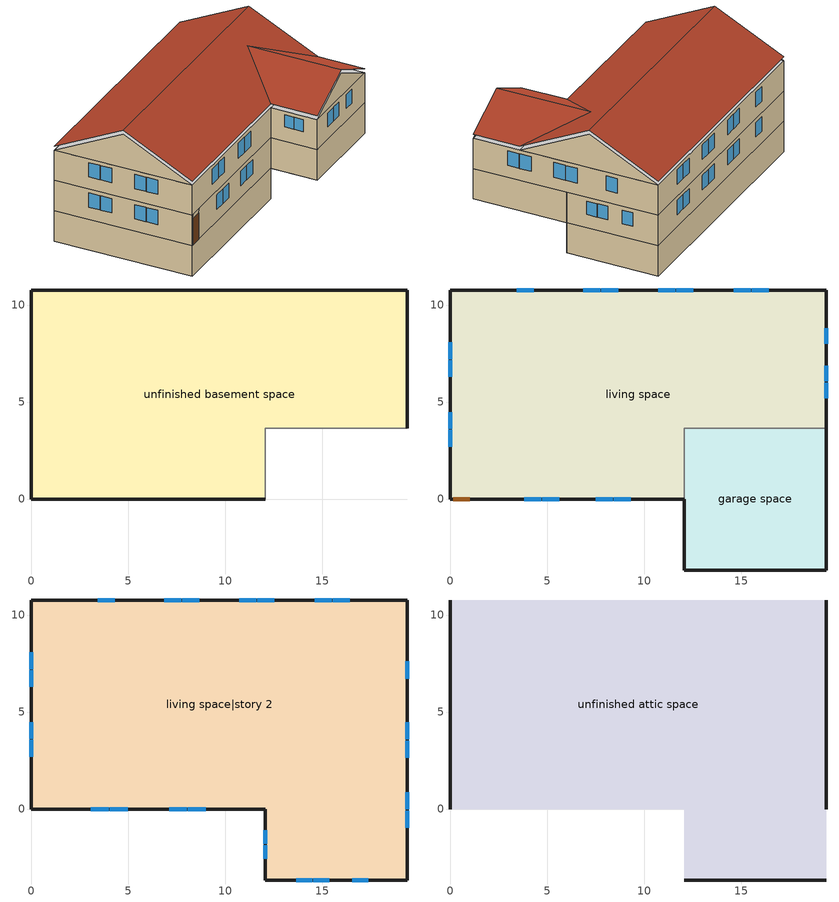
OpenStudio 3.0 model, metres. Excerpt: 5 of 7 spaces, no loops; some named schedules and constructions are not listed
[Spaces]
unfinished basement space
 floor foundation (FloorFndGrndUnfinB): 0,0 0,10.78 19.4,10.78 19.4,3.66 12.08,3.66 12.08,0 z-2.44
 wall foundation (WallFndGrndUnfinB): 19.4,3.66 19.4,10.78 0,10.78 0,0 12.08,0 z-2.44:0
 wall adiabatic (WallIntUnfinUninsUnfin): 12.08,0 12.08,3.66 19.4,3.66 z-2.44:0
garage space
 floor foundation (FloorFndGrndUnfinSlab): 12.08,-3.66 12.08,3.66 19.4,3.66 19.4,-3.66 z0
 wall outside (WallExtUninsUnfin): 12.08,0 12.08,-3.66 19.4,-3.66 19.4,3.66 z0:2.44
 wall to living space (WallIntFinInsUnfin Reversed): 19.4,3.66 12.08,3.66 12.08,0 z0:2.44
living space
 floor to unfinished basement space (FloorUnfinBInsFin Reversed): 0,0 0,10.78 19.4,10.78 19.4,3.66 12.08,3.66 12.08,0 z0
 wall outside (WallExtInsFin): 19.4,3.66 19.4,10.78 0,10.78 0,0 0.13,0 1.05,0 12.08,0 z0:2.44
 window (WindowConstruction): 3.82,0 4.7,0 / 4.76,0 5.63,0 / 7.5,0 8.37,0 / 8.43,0 9.31,0 / 16.42,10.78 15.55,10.78 / 15.49,10.78 14.62,10.78 / 12.54,10.78 11.67,10.78 / 11.61,10.78 10.74,10.78 / 8.66,10.78 7.79,10.78 / 7.73,10.78 6.86,10.78 / 4.32,10.78 3.44,10.78 z0.97:2.13; 0,8.07 0,7.21 / 0,7.15 0,6.29 / 0,4.48 0,3.62 / 0,3.56 0,2.7 z0.99:2.13; 19.4,5.19 19.4,6 / 19.4,6.06 19.4,6.87 / 19.4,8 19.4,8.81 z1.06:2.13
 door (Door): 0.15,0 1.02,0 z0:2.13
living space|story 2
 floor to garage space (FloorFinInsUnfin): 19.4,3.66 19.4,-3.66 12.08,-3.66 12.08,3.66 z2.44
 floor to living space (FloorFinUninsFin): 19.4,10.78 19.4,3.66 12.08,3.66 12.08,0 0,0 0,10.78 z2.44
 wall outside (WallExtInsFin): 0,10.78 0,0 12.08,0 12.08,-3.66 19.4,-3.66 19.4,10.78 0,10.78 z2.44:4.88
 window (WindowConstruction): 13.67,-3.66 14.49,-3.66 / 14.55,-3.66 15.37,-3.66 / 16.55,-3.66 17.37,-3.66 z3.48:4.57; 3.08,0 4,0 / 4.06,0 4.97,0 / 7.11,0 8.02,0 / 8.09,0 9,0 z3.36:4.57; 16.42,10.78 15.55,10.78 / 15.49,10.78 14.62,10.78 / 12.54,10.78 11.67,10.78 / 11.61,10.78 10.74,10.78 / 8.66,10.78 7.79,10.78 / 7.73,10.78 6.86,10.78 / 4.32,10.78 3.44,10.78 z3.41:4.57; 0,8.07 0,7.21 / 0,7.15 0,6.29 / 0,4.48 0,3.62 / 0,3.56 0,2.7 z3.43:4.57; 12.08,-1.09 12.08,-1.8 / 12.08,-1.86 12.08,-2.57 z3.63:4.57; 19.4,-0.97 19.4,-0.08 / 19.4,-0.02 19.4,0.87 / 19.4,2.64 19.4,3.53 / 19.4,3.59 19.4,4.48 / 19.4,6.72 19.4,7.61 z3.39:4.57
unfinished attic space
 floor to living space|story 2 (FloorFinInsUnfinAttic): 19.4,10.78 19.4,0 0,0 0,10.78 z4.88; 12.08,-3.66 12.08,0 19.4,0 19.4,-3.66 z4.88
 wall outside (WallExtUninsUnfin): 0,5.39,7.57 0,10.78,4.88 0,0,4.88; 19.4,5.39,7.57 19.4,0,4.88 19.4,10.78,4.88; 12.08,-3.66,4.88 19.4,-3.66,4.88 15.74,-3.66,6.71
 roof outside (RoofUnfinInsExt): 0,5.39,7.88 19.4,5.39,7.88 19.4,10.78,5.18 0,10.78,5.18; 12.08,0,5.18 12.08,-3.66,5.18 15.74,-3.66,7.01 15.74,3.66,7.01; 19.4,0,5.18 15.74,3.66,7.01 15.74,-3.66,7.01 19.4,-3.66,5.18; 0,5.39,7.88 0,0,5.18 12.08,0,5.18 15.74,3.66,7.01 19.4,0,5.18 19.4,5.39,7.88
[Schedule:Rule] Apply Sunday=Yes; Apply Monday=Yes; Apply Tuesday=Yes; Apply Wednesday=Yes; Apply Thursday=Yes; Apply Friday=Yes; Apply Saturday=Yes
Name | Schedule Ruleset | Rule Order | Day Schedule | Date Specification Type | Start Month | Start Day | End Month | End Day | Specific Month 1 | Specific Day 1 | Specific Month 2 | Specific Day 2 | Specific Month 3 | Specific Day 3 | Specific Month 4 | Specific Day 4 | Specific Month 5 | Specific Day 5 | Specific Month 6 | Specific Day 6 | Specific Month 7 | Specific Day 7 | Specific Month 8 | Specific Day 8 | Specific Month 9 | Specific Day 9 | Specific Month 10 | Specific Day 10 | Specific Month 11 | Specific Day 11 | Specific Month 12 | Specific Day 12 | Specific Month 13 | Specific Day 13 | Specific Month 14 | Specific Day 14 | Specific Month 15 | Specific Day 15 | Specific Month 16 | Specific Day 16 | Specific Month 17 | Specific Day 17 | Specific Month 18 | Specific Day 18 | Specific Month 19 | Specific Day 19 | Specific Month 20 | Specific Day 20 | Specific Month 21 | Specific Day 21 | Specific Month 22 | Specific Day 22 | Specific Month 23 | Specific Day 23 | Specific Month 24 | Specific Day 24 | Specific Month 25 | Specific Day 25 | Specific Month 26 | Specific Day 26 | Specific Month 27 | Specific Day 27 | Specific Month 28 | Specific Day 28 | Specific Month 29 | Specific Day 29 | Specific Month 30 | Specific Day 30 | Specific Month 31 | Specific Day 31 | Specific Month 32 | Specific Day 32 | Specific Month 33 | Specific Day 33 | Specific Month 34 | Specific Day 34 | Specific Month 35 | Specific Day 35 | Specific Month 36 | Specific Day 36 | Specific Month 37 | Specific Day 37 | Specific Month 38 | Specific Day 38 | Specific Month 39 | Specific Day 39 | Specific Month 40 | Specific Day 40 | Specific Month 41 | Specific Day 41 | Specific Month 42 | Specific Day 42 | Specific Month 43 | Specific Day 43 | Specific Month 44 | Specific Day 44 | Specific Month 45 | Specific Day 45 | Specific Month 46 | Specific Day 46 | Specific Month 47 | Specific Day 47 | Specific Month 48 | Specific Day 48 | Specific Month 49 | Specific Day 49 | Specific Month 50 | Specific Day 50 | Specific Month 51 | Specific Day 51 | Specific Month 52 | Specific Day 52 | Specific Month 53 | Specific Day 53
res ceil fan benchmark|living space|story 2 schedule allday rule2 | res ceil fan benchmark|living space|story 2 schedule | 10 | res ceil fan benchmark|living space|story 2 schedule allday2 | DateRange | 2 | 1 | 2 | 28
res ceil fan benchmark|living space|story 2 schedule allday rule3 | res ceil fan benchmark|living space|story 2 schedule | 9 | res ceil fan benchmark|living space|story 2 schedule allday3 | DateRange | 3 | 1 | 3 | 31
res ceil fan benchmark|living space|story 2 schedule allday rule4 | res ceil fan benchmark|living space|story 2 schedule | 8 | res ceil fan benchmark|living space|story 2 schedule allday4 | DateRange | 4 | 1 | 4 | 30
res ceil fan benchmark|living space|story 2 schedule allday rule5 | res ceil fan benchmark|living space|story 2 schedule | 7 | res ceil fan benchmark|living space|story 2 schedule allday5 | DateRange | 5 | 1 | 5 | 31
res ceil fan benchmark|living space|story 2 schedule allday rule6 | res ceil fan benchmark|living space|story 2 schedule | 6 | res ceil fan benchmark|living space|story 2 schedule allday6 | DateRange | 6 | 1 | 6 | 30
res ceil fan benchmark|living space|story 2 schedule allday rule7 | res ceil fan benchmark|living space|story 2 schedule | 5 | res ceil fan benchmark|living space|story 2 schedule allday7 | DateRange | 7 | 1 | 7 | 31
res ceil fan benchmark|living space|story 2 schedule allday rule8 | res ceil fan benchmark|living space|story 2 schedule | 4 | res ceil fan benchmark|living space|story 2 schedule allday8 | DateRange | 8 | 1 | 8 | 31
res ceil fan benchmark|living space|story 2 schedule allday rule9 | res ceil fan benchmark|living space|story 2 schedule | 3 | res ceil fan benchmark|living space|story 2 schedule allday9 | DateRange | 9 | 1 | 9 | 30
res ceil fan benchmark|living space|story 2 schedule allday rule10 | res ceil fan benchmark|living space|story 2 schedule | 2 | res ceil fan benchmark|living space|story 2 schedule allday10 | DateRange | 10 | 1 | 10 | 31
res ceil fan benchmark|living space|story 2 schedule allday rule11 | res ceil fan benchmark|living space|story 2 schedule | 1 | res ceil fan benchmark|living space|story 2 schedule allday11 | DateRange | 11 | 1 | 11 | 30
res ceil fan benchmark|living space|story 2 schedule allday rule12 | res ceil fan benchmark|living space|story 2 schedule | 0 | res ceil fan benchmark|living space|story 2 schedule allday12 | DateRange | 12 | 1 | 12 | 31
res refrig schedule allday rule1 | res refrig schedule | 11 | res refrig schedule allday1 | DateRange | 1 | 1 | 1 | 31
res refrig schedule allday rule2 | res refrig schedule | 10 | res refrig schedule allday2 | DateRange | 2 | 1 | 2 | 28
res refrig schedule allday rule3 | res refrig schedule | 9 | res refrig schedule allday3 | DateRange | 3 | 1 | 3 | 31
res refrig schedule allday rule4 | res refrig schedule | 8 | res refrig schedule allday4 | DateRange | 4 | 1 | 4 | 30
res refrig schedule allday rule5 | res refrig schedule | 7 | res refrig schedule allday5 | DateRange | 5 | 1 | 5 | 31
res refrig schedule allday rule6 | res refrig schedule | 6 | res refrig schedule allday6 | DateRange | 6 | 1 | 6 | 30
res refrig schedule allday rule7 | res refrig schedule | 5 | res refrig schedule allday7 | DateRange | 7 | 1 | 7 | 31
res refrig schedule allday rule8 | res refrig schedule | 4 | res refrig schedule allday8 | DateRange | 8 | 1 | 8 | 31
res refrig schedule allday rule9 | res refrig schedule | 3 | res refrig schedule allday9 | DateRange | 9 | 1 | 9 | 30
res refrig schedule allday rule10 | res refrig schedule | 2 | res refrig schedule allday10 | DateRange | 10 | 1 | 10 | 31
res refrig schedule allday rule11 | res refrig schedule | 1 | res refrig schedule allday11 | DateRange | 11 | 1 | 11 | 30
res refrig schedule allday rule12 | res refrig schedule | 0 | res refrig schedule allday12 | DateRange | 12 | 1 | 12 | 31
res cw schedule allday ruleset1 | res cw schedule | 6 | res cw schedule allday1 | SpecificDates |  |  |  |  | 1 | 1 | 1 | 8 | 1 | 15 | 1 | 22 | 1 | 29 | 2 | 5 | 2 | 12 | 2 | 19 | 2 | 26 | 3 | 5 | 3 | 12 | 3 | 19 | 3 | 26 | 4 | 2 | 4 | 9 | 4 | 16 | 4 | 23 | 4 | 30 | 5 | 7 | 5 | 14 | 5 | 21 | 5 | 28 | 6 | 4 | 6 | 11 | 6 | 18 | 6 | 25 | 7 | 2 | 7 | 9 | 7 | 16 | 7 | 23 | 7 | 30 | 8 | 6 | 8 | 13 | 8 | 20 | 8 | 27 | 9 | 3 | 9 | 10 | 9 | 17 | 9 | 24 | 10 | 1 | 10 | 8 | 10 | 15 | 10 | 22 | 10 | 29 | 11 | 5 | 11 | 12 | 11 | 19 | 11 | 26 | 12 | 3 | 12 | 10 | 12 | 17 | 12 | 24 | 12 | 31
res cw schedule allday ruleset2 | res cw schedule | 5 | res cw schedule allday2 | SpecificDates |  |  |  |  | 1 | 2 | 1 | 9 | 1 | 16 | 1 | 23 | 1 | 30 | 2 | 6 | 2 | 13 | 2 | 20 | 2 | 27 | 3 | 6 | 3 | 13 | 3 | 20 | 3 | 27 | 4 | 3 | 4 | 10 | 4 | 17 | 4 | 24 | 5 | 1 | 5 | 8 | 5 | 15 | 5 | 22 | 5 | 29 | 6 | 5 | 6 | 12 | 6 | 19 | 6 | 26 | 7 | 3 | 7 | 10 | 7 | 17 | 7 | 24 | 7 | 31 | 8 | 7 | 8 | 14 | 8 | 21 | 8 | 28 | 9 | 4 | 9 | 11 | 9 | 18 | 9 | 25 | 10 | 2 | 10 | 9 | 10 | 16 | 10 | 23 | 10 | 30 | 11 | 6 | 11 | 13 | 11 | 20 | 11 | 27 | 12 | 4 | 12 | 11 | 12 | 18 | 12 | 25
res cw schedule allday ruleset3 | res cw schedule | 4 | res cw schedule allday3 | SpecificDates |  |  |  |  | 1 | 3 | 1 | 10 | 1 | 17 | 1 | 24 | 1 | 31 | 2 | 7 | 2 | 14 | 2 | 21 | 2 | 28 | 3 | 7 | 3 | 14 | 3 | 21 | 3 | 28 | 4 | 4 | 4 | 11 | 4 | 18 | 4 | 25 | 5 | 2 | 5 | 9 | 5 | 16 | 5 | 23 | 5 | 30 | 6 | 6 | 6 | 13 | 6 | 20 | 6 | 27 | 7 | 4 | 7 | 11 | 7 | 18 | 7 | 25 | 8 | 1 | 8 | 8 | 8 | 15 | 8 | 22 | 8 | 29 | 9 | 5 | 9 | 12 | 9 | 19 | 9 | 26 | 10 | 3 | 10 | 10 | 10 | 17 | 10 | 24 | 10 | 31 | 11 | 7 | 11 | 14 | 11 | 21 | 11 | 28 | 12 | 5 | 12 | 12 | 12 | 19 | 12 | 26
res cw schedule allday ruleset4 | res cw schedule | 3 | res cw schedule allday4 | SpecificDates |  |  |  |  | 1 | 4 | 1 | 11 | 1 | 18 | 1 | 25 | 2 | 1 | 2 | 8 | 2 | 15 | 2 | 22 | 3 | 1 | 3 | 8 | 3 | 15 | 3 | 22 | 3 | 29 | 4 | 5 | 4 | 12 | 4 | 19 | 4 | 26 | 5 | 3 | 5 | 10 | 5 | 17 | 5 | 24 | 5 | 31 | 6 | 7 | 6 | 14 | 6 | 21 | 6 | 28 | 7 | 5 | 7 | 12 | 7 | 19 | 7 | 26 | 8 | 2 | 8 | 9 | 8 | 16 | 8 | 23 | 8 | 30 | 9 | 6 | 9 | 13 | 9 | 20 | 9 | 27 | 10 | 4 | 10 | 11 | 10 | 18 | 10 | 25 | 11 | 1 | 11 | 8 | 11 | 15 | 11 | 22 | 11 | 29 | 12 | 6 | 12 | 13 | 12 | 20 | 12 | 27
res cw schedule allday ruleset5 | res cw schedule | 2 | res cw schedule allday5 | SpecificDates |  |  |  |  | 1 | 5 | 1 | 12 | 1 | 19 | 1 | 26 | 2 | 2 | 2 | 9 | 2 | 16 | 2 | 23 | 3 | 2 | 3 | 9 | 3 | 16 | 3 | 23 | 3 | 30 | 4 | 6 | 4 | 13 | 4 | 20 | 4 | 27 | 5 | 4 | 5 | 11 | 5 | 18 | 5 | 25 | 6 | 1 | 6 | 8 | 6 | 15 | 6 | 22 | 6 | 29 | 7 | 6 | 7 | 13 | 7 | 20 | 7 | 27 | 8 | 3 | 8 | 10 | 8 | 17 | 8 | 24 | 8 | 31 | 9 | 7 | 9 | 14 | 9 | 21 | 9 | 28 | 10 | 5 | 10 | 12 | 10 | 19 | 10 | 26 | 11 | 2 | 11 | 9 | 11 | 16 | 11 | 23 | 11 | 30 | 12 | 7 | 12 | 14 | 12 | 21 | 12 | 28
res cw schedule allday ruleset6 | res cw schedule | 1 | res cw schedule allday6 | SpecificDates |  |  |  |  | 1 | 6 | 1 | 13 | 1 | 20 | 1 | 27 | 2 | 3 | 2 | 10 | 2 | 17 | 2 | 24 | 3 | 3 | 3 | 10 | 3 | 17 | 3 | 24 | 3 | 31 | 4 | 7 | 4 | 14 | 4 | 21 | 4 | 28 | 5 | 5 | 5 | 12 | 5 | 19 | 5 | 26 | 6 | 2 | 6 | 9 | 6 | 16 | 6 | 23 | 6 | 30 | 7 | 7 | 7 | 14 | 7 | 21 | 7 | 28 | 8 | 4 | 8 | 11 | 8 | 18 | 8 | 25 | 9 | 1 | 9 | 8 | 9 | 15 | 9 | 22 | 9 | 29 | 10 | 6 | 10 | 13 | 10 | 20 | 10 | 27 | 11 | 3 | 11 | 10 | 11 | 17 | 11 | 24 | 12 | 1 | 12 | 8 | 12 | 15 | 12 | 22 | 12 | 29
res cw schedule allday ruleset7 | res cw schedule | 0 | res cw schedule allday7 | SpecificDates |  |  |  |  | 1 | 7 | 1 | 14 | 1 | 21 | 1 | 28 | 2 | 4 | 2 | 11 | 2 | 18 | 2 | 25 | 3 | 4 | 3 | 11 | 3 | 18 | 3 | 25 | 4 | 1 | 4 | 8 | 4 | 15 | 4 | 22 | 4 | 29 | 5 | 6 | 5 | 13 | 5 | 20 | 5 | 27 | 6 | 3 | 6 | 10 | 6 | 17 | 6 | 24 | 7 | 1 | 7 | 8 | 7 | 15 | 7 | 22 | 7 | 29 | 8 | 5 | 8 | 12 | 8 | 19 | 8 | 26 | 9 | 2 | 9 | 9 | 9 | 16 | 9 | 23 | 9 | 30 | 10 | 7 | 10 | 14 | 10 | 21 | 10 | 28 | 11 | 4 | 11 | 11 | 11 | 18 | 11 | 25 | 12 | 2 | 12 | 9 | 12 | 16 | 12 | 23 | 12 | 30
res cd electric schedule allday ruleset1 | res cd electric schedule | 6 | res cd electric schedule allday1 | SpecificDates |  |  |  |  | 1 | 1 | 1 | 8 | 1 | 15 | 1 | 22 | 1 | 29 | 2 | 5 | 2 | 12 | 2 | 19 | 2 | 26 | 3 | 5 | 3 | 12 | 3 | 19 | 3 | 26 | 4 | 2 | 4 | 9 | 4 | 16 | 4 | 23 | 4 | 30 | 5 | 7 | 5 | 14 | 5 | 21 | 5 | 28 | 6 | 4 | 6 | 11 | 6 | 18 | 6 | 25 | 7 | 2 | 7 | 9 | 7 | 16 | 7 | 23 | 7 | 30 | 8 | 6 | 8 | 13 | 8 | 20 | 8 | 27 | 9 | 3 | 9 | 10 | 9 | 17 | 9 | 24 | 10 | 1 | 10 | 8 | 10 | 15 | 10 | 22 | 10 | 29 | 11 | 5 | 11 | 12 | 11 | 19 | 11 | 26 | 12 | 3 | 12 | 10 | 12 | 17 | 12 | 24 | 12 | 31
res cd electric schedule allday ruleset2 | res cd electric schedule | 5 | res cd electric schedule allday2 | SpecificDates |  |  |  |  | 1 | 2 | 1 | 9 | 1 | 16 | 1 | 23 | 1 | 30 | 2 | 6 | 2 | 13 | 2 | 20 | 2 | 27 | 3 | 6 | 3 | 13 | 3 | 20 | 3 | 27 | 4 | 3 | 4 | 10 | 4 | 17 | 4 | 24 | 5 | 1 | 5 | 8 | 5 | 15 | 5 | 22 | 5 | 29 | 6 | 5 | 6 | 12 | 6 | 19 | 6 | 26 | 7 | 3 | 7 | 10 | 7 | 17 | 7 | 24 | 7 | 31 | 8 | 7 | 8 | 14 | 8 | 21 | 8 | 28 | 9 | 4 | 9 | 11 | 9 | 18 | 9 | 25 | 10 | 2 | 10 | 9 | 10 | 16 | 10 | 23 | 10 | 30 | 11 | 6 | 11 | 13 | 11 | 20 | 11 | 27 | 12 | 4 | 12 | 11 | 12 | 18 | 12 | 25
res cd electric schedule allday ruleset3 | res cd electric schedule | 4 | res cd electric schedule allday3 | SpecificDates |  |  |  |  | 1 | 3 | 1 | 10 | 1 | 17 | 1 | 24 | 1 | 31 | 2 | 7 | 2 | 14 | 2 | 21 | 2 | 28 | 3 | 7 | 3 | 14 | 3 | 21 | 3 | 28 | 4 | 4 | 4 | 11 | 4 | 18 | 4 | 25 | 5 | 2 | 5 | 9 | 5 | 16 | 5 | 23 | 5 | 30 | 6 | 6 | 6 | 13 | 6 | 20 | 6 | 27 | 7 | 4 | 7 | 11 | 7 | 18 | 7 | 25 | 8 | 1 | 8 | 8 | 8 | 15 | 8 | 22 | 8 | 29 | 9 | 5 | 9 | 12 | 9 | 19 | 9 | 26 | 10 | 3 | 10 | 10 | 10 | 17 | 10 | 24 | 10 | 31 | 11 | 7 | 11 | 14 | 11 | 21 | 11 | 28 | 12 | 5 | 12 | 12 | 12 | 19 | 12 | 26
res cd electric schedule allday ruleset4 | res cd electric schedule | 3 | res cd electric schedule allday4 | SpecificDates |  |  |  |  | 1 | 4 | 1 | 11 | 1 | 18 | 1 | 25 | 2 | 1 | 2 | 8 | 2 | 15 | 2 | 22 | 3 | 1 | 3 | 8 | 3 | 15 | 3 | 22 | 3 | 29 | 4 | 5 | 4 | 12 | 4 | 19 | 4 | 26 | 5 | 3 | 5 | 10 | 5 | 17 | 5 | 24 | 5 | 31 | 6 | 7 | 6 | 14 | 6 | 21 | 6 | 28 | 7 | 5 | 7 | 12 | 7 | 19 | 7 | 26 | 8 | 2 | 8 | 9 | 8 | 16 | 8 | 23 | 8 | 30 | 9 | 6 | 9 | 13 | 9 | 20 | 9 | 27 | 10 | 4 | 10 | 11 | 10 | 18 | 10 | 25 | 11 | 1 | 11 | 8 | 11 | 15 | 11 | 22 | 11 | 29 | 12 | 6 | 12 | 13 | 12 | 20 | 12 | 27
res cd electric schedule allday ruleset5 | res cd electric schedule | 2 | res cd electric schedule allday5 | SpecificDates |  |  |  |  | 1 | 5 | 1 | 12 | 1 | 19 | 1 | 26 | 2 | 2 | 2 | 9 | 2 | 16 | 2 | 23 | 3 | 2 | 3 | 9 | 3 | 16 | 3 | 23 | 3 | 30 | 4 | 6 | 4 | 13 | 4 | 20 | 4 | 27 | 5 | 4 | 5 | 11 | 5 | 18 | 5 | 25 | 6 | 1 | 6 | 8 | 6 | 15 | 6 | 22 | 6 | 29 | 7 | 6 | 7 | 13 | 7 | 20 | 7 | 27 | 8 | 3 | 8 | 10 | 8 | 17 | 8 | 24 | 8 | 31 | 9 | 7 | 9 | 14 | 9 | 21 | 9 | 28 | 10 | 5 | 10 | 12 | 10 | 19 | 10 | 26 | 11 | 2 | 11 | 9 | 11 | 16 | 11 | 23 | 11 | 30 | 12 | 7 | 12 | 14 | 12 | 21 | 12 | 28
res cd electric schedule allday ruleset6 | res cd electric schedule | 1 | res cd electric schedule allday6 | SpecificDates |  |  |  |  | 1 | 6 | 1 | 13 | 1 | 20 | 1 | 27 | 2 | 3 | 2 | 10 | 2 | 17 | 2 | 24 | 3 | 3 | 3 | 10 | 3 | 17 | 3 | 24 | 3 | 31 | 4 | 7 | 4 | 14 | 4 | 21 | 4 | 28 | 5 | 5 | 5 | 12 | 5 | 19 | 5 | 26 | 6 | 2 | 6 | 9 | 6 | 16 | 6 | 23 | 6 | 30 | 7 | 7 | 7 | 14 | 7 | 21 | 7 | 28 | 8 | 4 | 8 | 11 | 8 | 18 | 8 | 25 | 9 | 1 | 9 | 8 | 9 | 15 | 9 | 22 | 9 | 29 | 10 | 6 | 10 | 13 | 10 | 20 | 10 | 27 | 11 | 3 | 11 | 10 | 11 | 17 | 11 | 24 | 12 | 1 | 12 | 8 | 12 | 15 | 12 | 22 | 12 | 29
res cd electric schedule allday ruleset7 | res cd electric schedule | 0 | res cd electric schedule allday7 | SpecificDates |  |  |  |  | 1 | 7 | 1 | 14 | 1 | 21 | 1 | 28 | 2 | 4 | 2 | 11 | 2 | 18 | 2 | 25 | 3 | 4 | 3 | 11 | 3 | 18 | 3 | 25 | 4 | 1 | 4 | 8 | 4 | 15 | 4 | 22 | 4 | 29 | 5 | 6 | 5 | 13 | 5 | 20 | 5 | 27 | 6 | 3 | 6 | 10 | 6 | 17 | 6 | 24 | 7 | 1 | 7 | 8 | 7 | 15 | 7 | 22 | 7 | 29 | 8 | 5 | 8 | 12 | 8 | 19 | 8 | 26 | 9 | 2 | 9 | 9 | 9 | 16 | 9 | 23 | 9 | 30 | 10 | 7 | 10 | 14 | 10 | 21 | 10 | 28 | 11 | 4 | 11 | 11 | 11 | 18 | 11 | 25 | 12 | 2 | 12 | 9 | 12 | 16 | 12 | 23 | 12 | 30
res dw schedule allday ruleset1 | res dw schedule | 6 | res dw schedule allday1 | SpecificDates |  |  |  |  | 1 | 1 | 1 | 8 | 1 | 15 | 1 | 22 | 1 | 29 | 2 | 5 | 2 | 12 | 2 | 19 | 2 | 26 | 3 | 5 | 3 | 12 | 3 | 19 | 3 | 26 | 4 | 2 | 4 | 9 | 4 | 16 | 4 | 23 | 4 | 30 | 5 | 7 | 5 | 14 | 5 | 21 | 5 | 28 | 6 | 4 | 6 | 11 | 6 | 18 | 6 | 25 | 7 | 2 | 7 | 9 | 7 | 16 | 7 | 23 | 7 | 30 | 8 | 6 | 8 | 13 | 8 | 20 | 8 | 27 | 9 | 3 | 9 | 10 | 9 | 17 | 9 | 24 | 10 | 1 | 10 | 8 | 10 | 15 | 10 | 22 | 10 | 29 | 11 | 5 | 11 | 12 | 11 | 19 | 11 | 26 | 12 | 3 | 12 | 10 | 12 | 17 | 12 | 24 | 12 | 31
res dw schedule allday ruleset2 | res dw schedule | 5 | res dw schedule allday2 | SpecificDates |  |  |  |  | 1 | 2 | 1 | 9 | 1 | 16 | 1 | 23 | 1 | 30 | 2 | 6 | 2 | 13 | 2 | 20 | 2 | 27 | 3 | 6 | 3 | 13 | 3 | 20 | 3 | 27 | 4 | 3 | 4 | 10 | 4 | 17 | 4 | 24 | 5 | 1 | 5 | 8 | 5 | 15 | 5 | 22 | 5 | 29 | 6 | 5 | 6 | 12 | 6 | 19 | 6 | 26 | 7 | 3 | 7 | 10 | 7 | 17 | 7 | 24 | 7 | 31 | 8 | 7 | 8 | 14 | 8 | 21 | 8 | 28 | 9 | 4 | 9 | 11 | 9 | 18 | 9 | 25 | 10 | 2 | 10 | 9 | 10 | 16 | 10 | 23 | 10 | 30 | 11 | 6 | 11 | 13 | 11 | 20 | 11 | 27 | 12 | 4 | 12 | 11 | 12 | 18 | 12 | 25
res dw schedule allday ruleset3 | res dw schedule | 4 | res dw schedule allday3 | SpecificDates |  |  |  |  | 1 | 3 | 1 | 10 | 1 | 17 | 1 | 24 | 1 | 31 | 2 | 7 | 2 | 14 | 2 | 21 | 2 | 28 | 3 | 7 | 3 | 14 | 3 | 21 | 3 | 28 | 4 | 4 | 4 | 11 | 4 | 18 | 4 | 25 | 5 | 2 | 5 | 9 | 5 | 16 | 5 | 23 | 5 | 30 | 6 | 6 | 6 | 13 | 6 | 20 | 6 | 27 | 7 | 4 | 7 | 11 | 7 | 18 | 7 | 25 | 8 | 1 | 8 | 8 | 8 | 15 | 8 | 22 | 8 | 29 | 9 | 5 | 9 | 12 | 9 | 19 | 9 | 26 | 10 | 3 | 10 | 10 | 10 | 17 | 10 | 24 | 10 | 31 | 11 | 7 | 11 | 14 | 11 | 21 | 11 | 28 | 12 | 5 | 12 | 12 | 12 | 19 | 12 | 26
res dw schedule allday ruleset4 | res dw schedule | 3 | res dw schedule allday4 | SpecificDates |  |  |  |  | 1 | 4 | 1 | 11 | 1 | 18 | 1 | 25 | 2 | 1 | 2 | 8 | 2 | 15 | 2 | 22 | 3 | 1 | 3 | 8 | 3 | 15 | 3 | 22 | 3 | 29 | 4 | 5 | 4 | 12 | 4 | 19 | 4 | 26 | 5 | 3 | 5 | 10 | 5 | 17 | 5 | 24 | 5 | 31 | 6 | 7 | 6 | 14 | 6 | 21 | 6 | 28 | 7 | 5 | 7 | 12 | 7 | 19 | 7 | 26 | 8 | 2 | 8 | 9 | 8 | 16 | 8 | 23 | 8 | 30 | 9 | 6 | 9 | 13 | 9 | 20 | 9 | 27 | 10 | 4 | 10 | 11 | 10 | 18 | 10 | 25 | 11 | 1 | 11 | 8 | 11 | 15 | 11 | 22 | 11 | 29 | 12 | 6 | 12 | 13 | 12 | 20 | 12 | 27
res dw schedule allday ruleset5 | res dw schedule | 2 | res dw schedule allday5 | SpecificDates |  |  |  |  | 1 | 5 | 1 | 12 | 1 | 19 | 1 | 26 | 2 | 2 | 2 | 9 | 2 | 16 | 2 | 23 | 3 | 2 | 3 | 9 | 3 | 16 | 3 | 23 | 3 | 30 | 4 | 6 | 4 | 13 | 4 | 20 | 4 | 27 | 5 | 4 | 5 | 11 | 5 | 18 | 5 | 25 | 6 | 1 | 6 | 8 | 6 | 15 | 6 | 22 | 6 | 29 | 7 | 6 | 7 | 13 | 7 | 20 | 7 | 27 | 8 | 3 | 8 | 10 | 8 | 17 | 8 | 24 | 8 | 31 | 9 | 7 | 9 | 14 | 9 | 21 | 9 | 28 | 10 | 5 | 10 | 12 | 10 | 19 | 10 | 26 | 11 | 2 | 11 | 9 | 11 | 16 | 11 | 23 | 11 | 30 | 12 | 7 | 12 | 14 | 12 | 21 | 12 | 28
res dw schedule allday ruleset6 | res dw schedule | 1 | res dw schedule allday6 | SpecificDates |  |  |  |  | 1 | 6 | 1 | 13 | 1 | 20 | 1 | 27 | 2 | 3 | 2 | 10 | 2 | 17 | 2 | 24 | 3 | 3 | 3 | 10 | 3 | 17 | 3 | 24 | 3 | 31 | 4 | 7 | 4 | 14 | 4 | 21 | 4 | 28 | 5 | 5 | 5 | 12 | 5 | 19 | 5 | 26 | 6 | 2 | 6 | 9 | 6 | 16 | 6 | 23 | 6 | 30 | 7 | 7 | 7 | 14 | 7 | 21 | 7 | 28 | 8 | 4 | 8 | 11 | 8 | 18 | 8 | 25 | 9 | 1 | 9 | 8 | 9 | 15 | 9 | 22 | 9 | 29 | 10 | 6 | 10 | 13 | 10 | 20 | 10 | 27 | 11 | 3 | 11 | 10 | 11 | 17 | 11 | 24 | 12 | 1 | 12 | 8 | 12 | 15 | 12 | 22 | 12 | 29
res dw schedule allday ruleset7 | res dw schedule | 0 | res dw schedule allday7 | SpecificDates |  |  |  |  | 1 | 7 | 1 | 14 | 1 | 21 | 1 | 28 | 2 | 4 | 2 | 11 | 2 | 18 | 2 | 25 | 3 | 4 | 3 | 11 | 3 | 18 | 3 | 25 | 4 | 1 | 4 | 8 | 4 | 15 | 4 | 22 | 4 | 29 | 5 | 6 | 5 | 13 | 5 | 20 | 5 | 27 | 6 | 3 | 6 | 10 | 6 | 17 | 6 | 24 | 7 | 1 | 7 | 8 | 7 | 15 | 7 | 22 | 7 | 29 | 8 | 5 | 8 | 12 | 8 | 19 | 8 | 26 | 9 | 2 | 9 | 9 | 9 | 16 | 9 | 23 | 9 | 30 | 10 | 7 | 10 | 14 | 10 | 21 | 10 | 28 | 11 | 4 | 11 | 11 | 11 | 18 | 11 | 25 | 12 | 2 | 12 | 9 | 12 | 16 | 12 | 23 | 12 | 30
res range electric|false schedule allday rule1 | res range electric|false schedule | 11 | res range electric|false schedule allday1 | DateRange | 1 | 1 | 1 | 31
res range electric|false schedule allday rule2 | res range electric|false schedule | 10 | res range electric|false schedule allday2 | DateRange | 2 | 1 | 2 | 28
res range electric|false schedule allday rule3 | res range electric|false schedule | 9 | res range electric|false schedule allday3 | DateRange | 3 | 1 | 3 | 31
res range electric|false schedule allday rule4 | res range electric|false schedule | 8 | res range electric|false schedule allday4 | DateRange | 4 | 1 | 4 | 30
